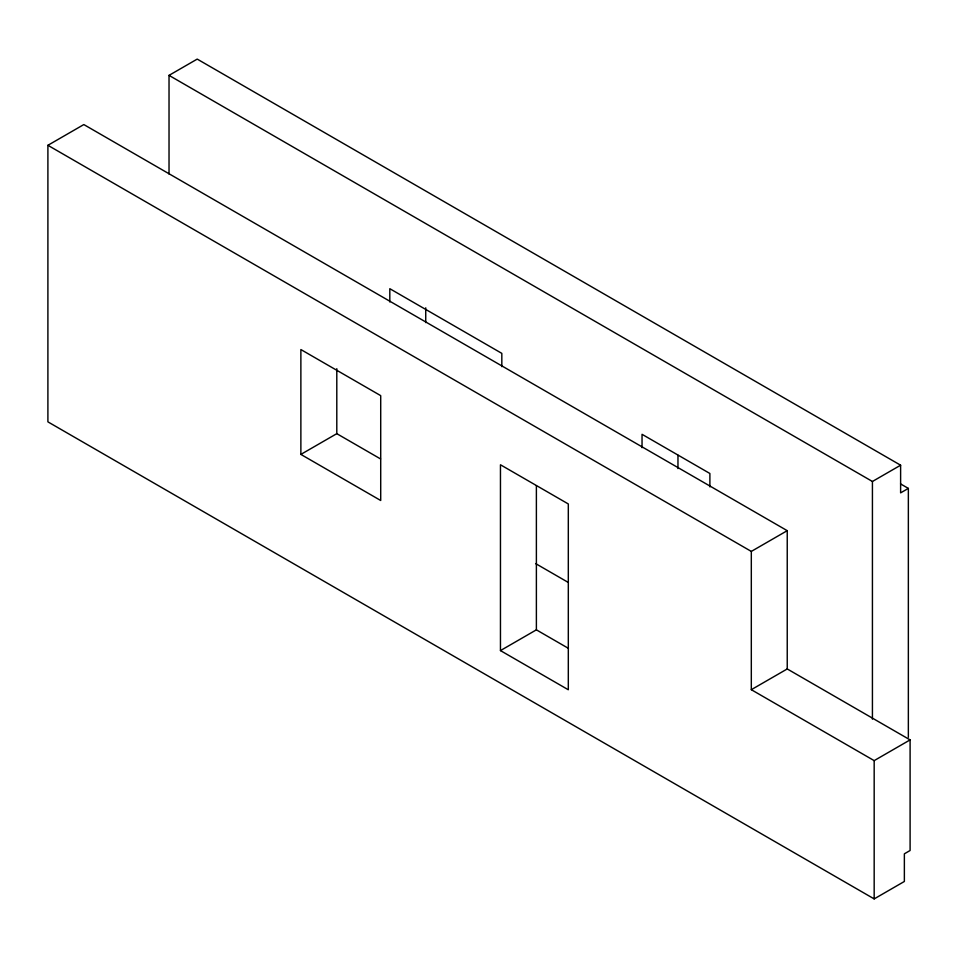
<?xml version="1.0" encoding="UTF-8"?>
<svg xmlns="http://www.w3.org/2000/svg" width="958" height="958" viewBox="0 0 958 958"><rect width="100%" height="100%" fill="white"/><g stroke="black" fill="none" stroke-linecap="round" stroke-linejoin="round"><path stroke-width="1.44" d="M47.9 145.305L83.825 124.564L787.236 530.672L787.236 668.947L910.1 739.887L910.1 850.5L904.364 853.817L904.364 881.468L874.175 898.903L47.9 421.855L47.9 145.305L751.312 551.413L787.236 530.672M169.027 174.033L169.027 75.371L197.216 59.097L900.616 465.205L900.616 492.867L908.352 488.4L908.352 737.289M300.872 454.403L380.709 500.495L380.709 395.642L300.872 349.55L300.872 454.403L336.797 433.663L380.577 458.942M500.459 650.59L568.31 689.76L568.31 503.956L500.459 464.774L500.459 650.59L536.384 629.837L568.393 648.327M169.027 75.371L872.427 481.479L900.616 465.205M751.312 551.413L751.312 689.688L787.236 668.947M751.312 689.688L874.175 760.628L910.1 739.887M900.58 483.91L908.352 488.4M535.618 563.579L568.01 582.284M874.175 760.628L874.175 898.903M872.427 481.479L872.427 719.171M709.89 486.868L709.89 473.491L642.04 434.309L642.04 447.697M677.965 455.206L677.965 468.582M536.384 485.658L536.384 629.837M501.824 366.651L501.824 353.37L389.81 288.693L389.81 301.986M425.735 307.829L425.735 322.595M336.797 368.686L336.797 433.663"/></g></svg>
